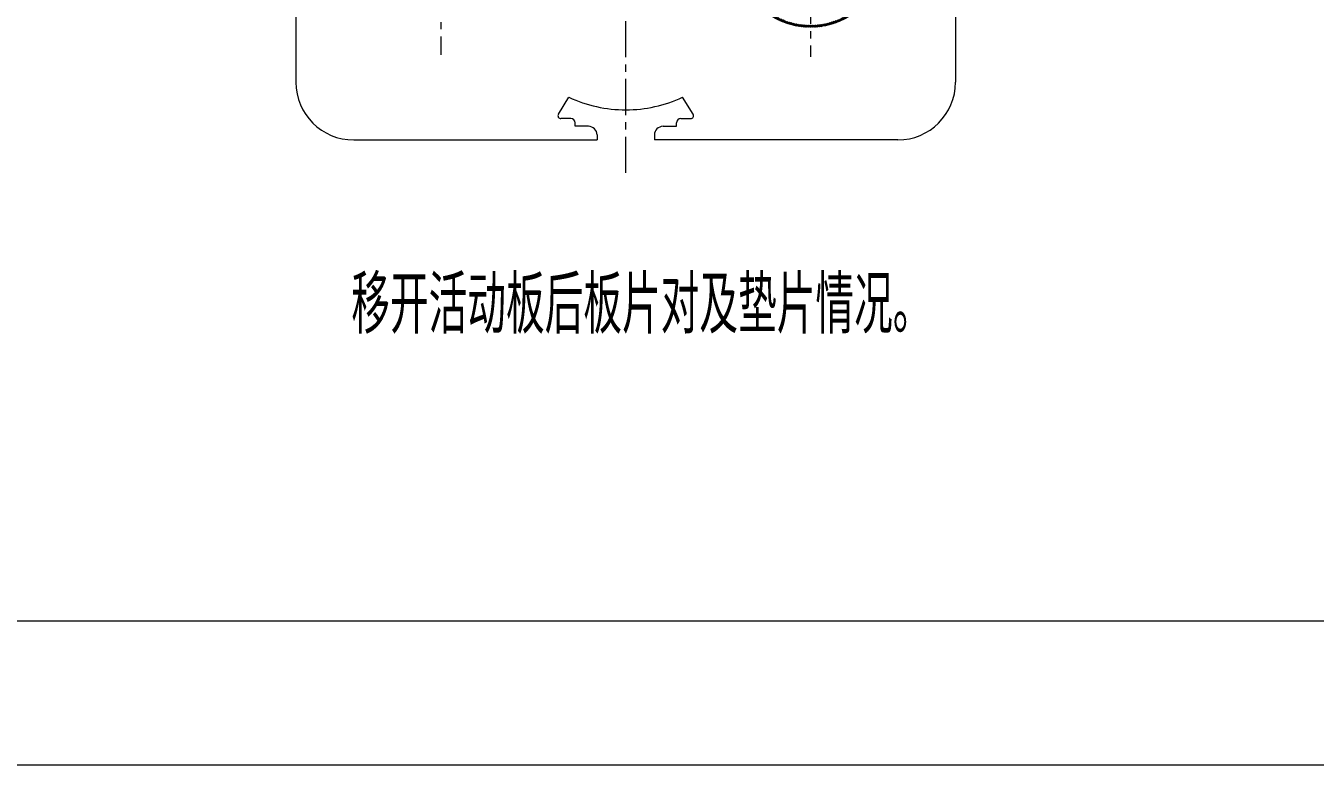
# Model space of a CAD drawing. Header units: millimetres. Extents: x -394 to 6212, y -2458 to 809.
# Drawn here: x 5314.2 to 5403.5, y -1936.1 to -1884.8 of the extents above; entities that cross this region are included whole.
import ezdxf

# ---------------------------------------------------------------- set-up
doc = ezdxf.new("R2010")
doc.units = ezdxf.units.MM
doc.linetypes.add('CENTERX2', pattern=[4, 2.5, -0.5, 0.5, -0.5])
for name, color, linetype, lineweight, true_color in [('1', 1, 'Continuous', 18, 0xff0000), ('2', 2, 'Continuous', 18, 0xffff00), ('3', 3, 'CENTERX2', 18, 0x00ff00)]:
    doc.layers.add(name, color=color, linetype=linetype, lineweight=lineweight, true_color=true_color)
doc.styles.add('HZ', font='txt.shx', dxfattribs={"width": 0.67, "bigfont": 'hztxt.shx'})

msp = doc.modelspace()

# ---------------------------------------------------------------- hatches: boundary and pattern name
at = {"layer": '2'}
h = msp.add_hatch(dxfattribs=at)
h.set_pattern_fill('ANSI37', color=256, scale=0.02, style=0)
h.set_pattern_definition([(45, (4901.19108, -2369.49674), (-0.0449012806, 0.0449012806), []), (135, (4901.19108, -2369.49674), (-0.0449012806, -0.0449012806), [])])
edge = h.paths.add_edge_path(flags=0)
edge.add_line((5368.56413, -1874.73099), (5368.56413, -1874.86938))
edge.add_arc((5368.56413, -1879.82878), 4.9594, 90.0000003, 180)
edge.add_line((5363.60473, -1879.82878), (5363.46634, -1879.82878))
edge.add_arc((5368.56413, -1879.82878), 5.09779, 90.0000003, 180, ccw=False)
edge = h.paths.add_edge_path(flags=0)
edge.add_line((5368.56413, -1874.86938), (5368.56413, -1874.73099))
edge.add_arc((5368.56413, -1879.82878), 5.09779, 0, 89.9999997, ccw=False)
edge.add_line((5373.66192, -1879.82878), (5373.52353, -1879.82878))
edge.add_arc((5368.56413, -1879.82878), 4.9594, 0, 89.9999997)
edge = h.paths.add_edge_path(flags=0)
edge.add_line((5373.52353, -1879.82878), (5373.66192, -1879.82878))
edge.add_arc((5368.56413, -1879.82878), 5.09779, 270.0000003, 360, ccw=False)
edge.add_line((5368.56413, -1884.92658), (5368.56413, -1884.78819))
edge.add_arc((5368.56413, -1879.82878), 4.9594, 270.0000003, 360)
edge = h.paths.add_edge_path(flags=0)
edge.add_line((5363.46634, -1879.82878), (5363.60473, -1879.82878))
edge.add_arc((5368.56413, -1879.82878), 4.9594, 180, 269.9999997)
edge.add_line((5368.56413, -1884.78819), (5368.56413, -1884.92658))
edge.add_arc((5368.56413, -1879.82878), 5.09779, 180, 269.9999997, ccw=False)

# ---------------------------------------------------------------- linework, layer by layer
at = {"layer": '1'}
for p, q in [((5332.91546, -1823.48362), (5332.91546, -1888.73439)), ((5378.6128, -1823.48362), (5378.6128, -1888.73439)), ((5351.0961, -1890.94698), (5351.83057, -1889.7729)), ((5360.43216, -1890.94698), (5359.69769, -1889.7729)), ((5351.95121, -1891.25305), (5351.26566, -1891.25305)), ((5359.57705, -1891.25305), (5360.2626, -1891.25305)), ((5352.25121, -1891.7912), (5352.25121, -1891.55305)), ((5353.17733, -1891.7912), (5352.25121, -1891.7912)), ((5358.35093, -1891.7912), (5359.27705, -1891.7912)), ((5359.27705, -1891.7912), (5359.27705, -1891.55305)), ((5336.91546, -1892.73439), (5353.77733, -1892.73439)), ((5353.77733, -1892.3912), (5353.77733, -1892.73439)), ((5357.75093, -1892.3912), (5357.75093, -1892.73439)), ((5374.6128, -1892.73439), (5357.75093, -1892.73439)), ((5033.74256, -1926.0524), (5592.74256, -1926.0524))]:
    msp.add_line(p, q, dxfattribs=at)
msp.add_circle((5368.56413, -1879.82878), 5.09779, dxfattribs=at)
for centre, radius, start, end in [((5336.91546, -1888.73439), 4, 180, 270), ((5374.6128, -1888.73439), 4, 270, 0), ((5355.74972, -1881.43645), 9.21174, 244.8207475, 270.0896512), ((5355.77854, -1881.43645), 9.21174, 269.9103488, 295.1792525), ((5351.26566, -1891.05305), 0.2, 147.9713227, 270), ((5351.95121, -1891.55305), 0.3, 0, 90), ((5359.57705, -1891.55305), 0.3, 90, 180), ((5360.2626, -1891.05305), 0.2, 270, 32.0286773), ((5353.17733, -1892.3912), 0.6, 0, 90), ((5358.35093, -1892.3912), 0.6, 90, 180)]:
    msp.add_arc(centre, radius, start, end, dxfattribs=at)
at = {"layer": '2'}
msp.add_line((5617.74256, -1936.0524), (4414.74256, -1936.0524), dxfattribs=at)
at = {"layer": '3'}
for p, q in [((5355.76413, -1895.00787), (5355.76413, -1815.92762)), ((5342.96413, -1869.56878), (5342.96413, -1886.82922)), ((5368.56413, -1870.19744), (5368.56413, -1886.98673))]:
    msp.add_line(p, q, dxfattribs=at)

# ---------------------------------------------------------------- texts
at = {"layer": '2', "insert": (5336.74715, -1906.16886), "char_height": 4, "width": 60.2742308, "attachment_point": 7, "style": 'HZ'}
msp.add_mtext('\\T1;移开活动板后板片对及垫片情况。', dxfattribs=at)

doc.saveas('drawing.dxf')
